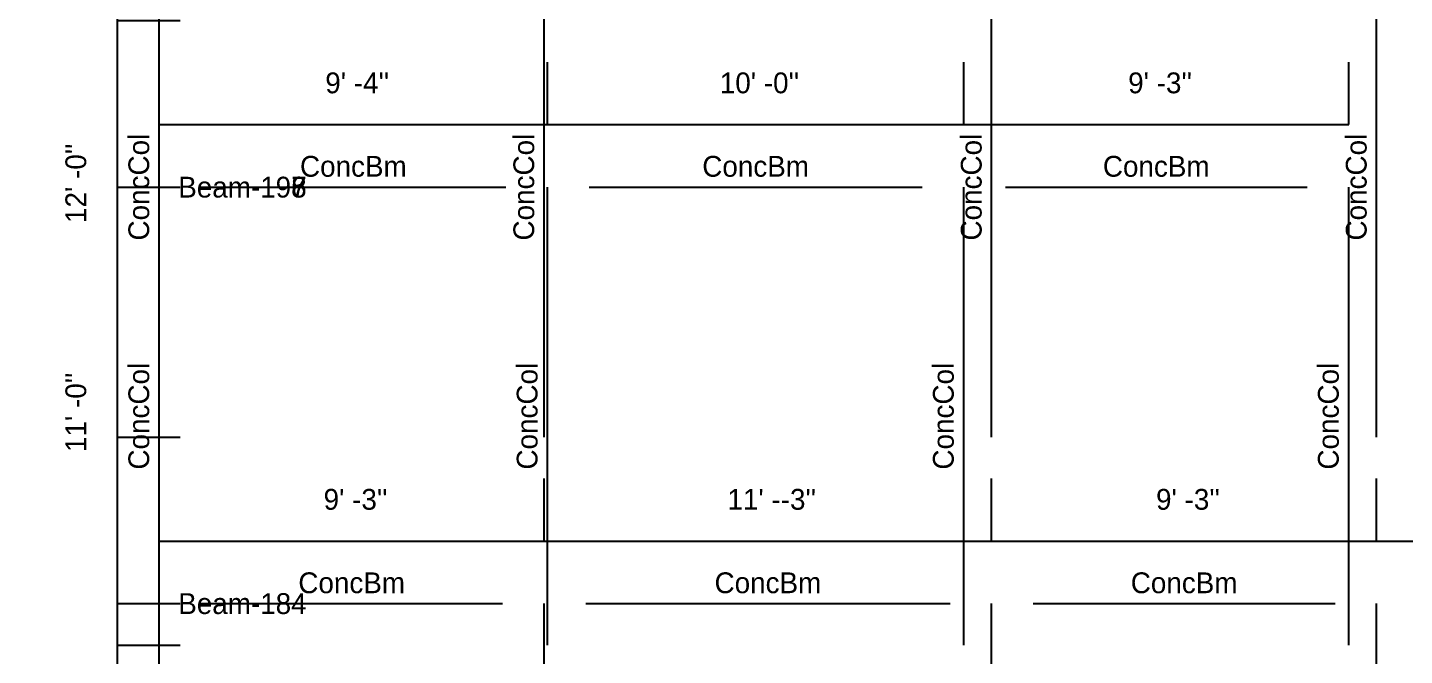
# Model space of a CAD drawing. Extents: x -38 to 2998, y -195 to 11529.
# Drawn here: x -38 to 359, y 6705.1 to 6886 of the extents above; entities that cross this region are included whole.
import ezdxf
from ezdxf.enums import TextEntityAlignment as Align

# ---------------------------------------------------------------- set-up
doc = ezdxf.new("R2010")
doc.units = 0
doc.header["$MEASUREMENT"] = 0
doc.layers.get('0').update_dxf_attribs({"linetype": 'CONTINUOUS'})
for name, color, linetype in [('CENTERLINES', 7, 'CONTINUOUS'), ('DIMENSIONS', 4, 'CONTINUOUS'), ('TEXT', 5, 'CONTINUOUS')]:
    doc.layers.add(name, color=color, linetype=linetype)
doc.dimstyles.get("Standard").update_dxf_attribs({"dimtxt": 0.18, "dimasz": 0.18, "dimexe": 0.18, "dimexo": 0.0625, "dimgap": 0.09, "dimtad": 0, "dimtih": 1, "dimtoh": 1, "dimdec": 4, "dimzin": 0, "dimtxsty": 'STANDARD', "dimcen": 0.09, "dimazin": 3, "dimtfac": 1, "dimtdec": 4, "dimtofl": 0, "dimtmove": 0, "dimatfit": 3, "dimtolj": 1, "dimtzin": 0})

# ---------------------------------------------------------------- blocks, each defined once
blk = doc.blocks.new('*D3701')
at = {"color": 1, "linetype": 'BYBLOCK'}
for points in [[(-8.29, 6716.29), (-7.23, 6715.23), (-16.77, 6724.77), (-15.71, 6723.71)], [(-8.29, 6572.29), (-7.23, 6571.23), (-16.77, 6580.77), (-15.71, 6579.71)]]:
    blk.add_solid(points, dxfattribs=at)
at = {"layer": 'DIMENSIONS', "color": 9, "linetype": 'BYBLOCK'}
for p, q in [((-12, 6720), (6, 6720)), ((-12, 6576), (6, 6576))]:
    blk.add_line(p, q, dxfattribs=at)
at = {"layer": 'DIMENSIONS', "color": 0, "linetype": 'BYBLOCK'}
blk.add_line((-12, 6576), (-12, 6720), dxfattribs=at)
at = {"layer": 'DIMENSIONS', "color": 0, "linetype": 'BYBLOCK', "insert": (-24, 6648), "char_height": 6, "attachment_point": 5, "rotation": 90}
blk.add_mtext("\\A1; 12' -0''", dxfattribs=at)
blk = doc.blocks.new('*D3702')
at = {"color": 1, "linetype": 'BYBLOCK'}
for points in [[(4.77, 6742.77), (3.71, 6741.71), (-3.71, 6734.29), (-4.77, 6733.23)], [(115.77, 6742.77), (114.71, 6741.71), (107.29, 6734.29), (106.23, 6733.23)]]:
    blk.add_solid(points, dxfattribs=at)
at = {"layer": 'DIMENSIONS', "color": 9, "linetype": 'BYBLOCK'}
for p, q in [((0, 6738), (0, 6756)), ((111, 6738), (111, 6756))]:
    blk.add_line(p, q, dxfattribs=at)
at = {"layer": 'DIMENSIONS', "color": 0, "linetype": 'BYBLOCK'}
blk.add_line((0, 6738), (111, 6738), dxfattribs=at)
at = {"layer": 'DIMENSIONS', "color": 0, "linetype": 'BYBLOCK', "insert": (55.5, 6750), "char_height": 6, "attachment_point": 5}
blk.add_mtext("\\A1; 9' -3''", dxfattribs=at)
blk = doc.blocks.new('*D3703')
at = {"color": 1, "linetype": 'BYBLOCK'}
for points in [[(115.77, 6742.77), (114.71, 6741.71), (107.29, 6734.29), (106.23, 6733.23)], [(244.77, 6742.77), (243.71, 6741.71), (236.29, 6734.29), (235.23, 6733.23)]]:
    blk.add_solid(points, dxfattribs=at)
at = {"layer": 'DIMENSIONS', "color": 9, "linetype": 'BYBLOCK'}
for p, q in [((111, 6738), (111, 6756)), ((240, 6738), (240, 6756))]:
    blk.add_line(p, q, dxfattribs=at)
at = {"layer": 'DIMENSIONS', "color": 0, "linetype": 'BYBLOCK'}
blk.add_line((111, 6738), (240, 6738), dxfattribs=at)
at = {"layer": 'DIMENSIONS', "color": 0, "linetype": 'BYBLOCK', "insert": (175.5, 6750), "char_height": 6, "attachment_point": 5}
blk.add_mtext("\\A1; 11' --3''", dxfattribs=at)
blk = doc.blocks.new('*D3704')
at = {"color": 1, "linetype": 'BYBLOCK'}
for points in [[(244.77, 6742.77), (243.71, 6741.71), (236.29, 6734.29), (235.23, 6733.23)], [(355.77, 6742.77), (354.71, 6741.71), (347.29, 6734.29), (346.23, 6733.23)]]:
    blk.add_solid(points, dxfattribs=at)
at = {"layer": 'DIMENSIONS', "color": 9, "linetype": 'BYBLOCK'}
for p, q in [((240, 6738), (240, 6756)), ((351, 6738), (351, 6756))]:
    blk.add_line(p, q, dxfattribs=at)
at = {"layer": 'DIMENSIONS', "color": 0, "linetype": 'BYBLOCK'}
blk.add_line((240, 6738), (351, 6738), dxfattribs=at)
at = {"layer": 'DIMENSIONS', "color": 0, "linetype": 'BYBLOCK', "insert": (295.5, 6750), "char_height": 6, "attachment_point": 5}
blk.add_mtext("\\A1; 9' -3''", dxfattribs=at)
blk = doc.blocks.new('*D3705')
at = {"color": 1, "linetype": 'BYBLOCK'}
for points in [[(355.77, 6742.77), (354.71, 6741.71), (347.29, 6734.29), (346.23, 6733.23)], [(577.77, 6742.77), (576.71, 6741.71), (569.29, 6734.29), (568.23, 6733.23)]]:
    blk.add_solid(points, dxfattribs=at)
at = {"layer": 'DIMENSIONS', "color": 9, "linetype": 'BYBLOCK'}
for p, q in [((351, 6738), (351, 6756)), ((573, 6738), (573, 6756))]:
    blk.add_line(p, q, dxfattribs=at)
at = {"layer": 'DIMENSIONS', "color": 0, "linetype": 'BYBLOCK'}
blk.add_line((351, 6738), (573, 6738), dxfattribs=at)
at = {"layer": 'DIMENSIONS', "color": 0, "linetype": 'BYBLOCK', "insert": (462, 6750), "char_height": 6, "attachment_point": 5}
blk.add_mtext("\\A1; 18' -6''", dxfattribs=at)
blk = doc.blocks.new('*D3717')
at = {"color": 1, "linetype": 'BYBLOCK'}
for points in [[(-8.29, 6908.29), (-7.23, 6907.23), (-16.77, 6916.77), (-15.71, 6915.71)], [(-8.29, 6764.29), (-7.23, 6763.23), (-16.77, 6772.77), (-15.71, 6771.71)]]:
    blk.add_solid(points, dxfattribs=at)
at = {"layer": 'DIMENSIONS', "color": 9, "linetype": 'BYBLOCK'}
for p, q in [((-12, 6912), (6, 6912)), ((-12, 6768), (6, 6768))]:
    blk.add_line(p, q, dxfattribs=at)
at = {"layer": 'DIMENSIONS', "color": 0, "linetype": 'BYBLOCK'}
blk.add_line((-12, 6768), (-12, 6912), dxfattribs=at)
at = {"layer": 'DIMENSIONS', "color": 0, "linetype": 'BYBLOCK', "insert": (-24, 6840), "char_height": 6, "attachment_point": 5, "rotation": 90}
blk.add_mtext("\\A1; 12' -0''", dxfattribs=at)
blk = doc.blocks.new('*D4195')
at = {"color": 1, "linetype": 'BYBLOCK'}
for points in [[(-8.29, 6836.29), (-7.23, 6835.23), (-16.77, 6844.77), (-15.71, 6843.71)], [(-8.29, 6704.29), (-7.23, 6703.23), (-16.77, 6712.77), (-15.71, 6711.71)]]:
    blk.add_solid(points, dxfattribs=at)
at = {"layer": 'DIMENSIONS', "color": 9, "linetype": 'BYBLOCK'}
for p, q in [((-12, 6840), (6, 6840)), ((-12, 6708), (6, 6708))]:
    blk.add_line(p, q, dxfattribs=at)
at = {"layer": 'DIMENSIONS', "color": 0, "linetype": 'BYBLOCK'}
blk.add_line((-12, 6708), (-12, 6840), dxfattribs=at)
at = {"layer": 'DIMENSIONS', "color": 0, "linetype": 'BYBLOCK', "insert": (-24, 6774), "char_height": 6, "attachment_point": 5, "rotation": 90}
blk.add_mtext("\\A1; 11' -0''", dxfattribs=at)
blk = doc.blocks.new('*D4196')
at = {"color": 1, "linetype": 'BYBLOCK'}
for points in [[(4.77, 6862.77), (3.71, 6861.71), (-3.71, 6854.29), (-4.77, 6853.23)], [(116.73, 6862.77), (115.67, 6861.71), (108.25, 6854.29), (107.19, 6853.23)]]:
    blk.add_solid(points, dxfattribs=at)
at = {"layer": 'DIMENSIONS', "color": 9, "linetype": 'BYBLOCK'}
for p, q in [((0, 6858), (0, 6876)), ((111.96, 6858), (111.96, 6876))]:
    blk.add_line(p, q, dxfattribs=at)
at = {"layer": 'DIMENSIONS', "color": 0, "linetype": 'BYBLOCK'}
blk.add_line((0, 6858), (111.96, 6858), dxfattribs=at)
at = {"layer": 'DIMENSIONS', "color": 0, "linetype": 'BYBLOCK', "insert": (55.98, 6870), "char_height": 6, "attachment_point": 5}
blk.add_mtext("\\A1; 9' -4''", dxfattribs=at)
blk = doc.blocks.new('*D4197')
at = {"color": 1, "linetype": 'BYBLOCK'}
for points in [[(116.73, 6862.77), (115.67, 6861.71), (108.25, 6854.29), (107.19, 6853.23)], [(236.73, 6862.77), (235.67, 6861.71), (228.25, 6854.29), (227.19, 6853.23)]]:
    blk.add_solid(points, dxfattribs=at)
at = {"layer": 'DIMENSIONS', "color": 9, "linetype": 'BYBLOCK'}
for p, q in [((111.96, 6858), (111.96, 6876)), ((231.96, 6858), (231.96, 6876))]:
    blk.add_line(p, q, dxfattribs=at)
at = {"layer": 'DIMENSIONS', "color": 0, "linetype": 'BYBLOCK'}
blk.add_line((111.96, 6858), (231.96, 6858), dxfattribs=at)
at = {"layer": 'DIMENSIONS', "color": 0, "linetype": 'BYBLOCK', "insert": (171.96, 6870), "char_height": 6, "attachment_point": 5}
blk.add_mtext("\\A1; 10' -0''", dxfattribs=at)
blk = doc.blocks.new('*D4198')
at = {"color": 1, "linetype": 'BYBLOCK'}
for points in [[(236.73, 6862.77), (235.67, 6861.71), (228.25, 6854.29), (227.19, 6853.23)], [(347.73, 6862.77), (346.67, 6861.71), (339.25, 6854.29), (338.19, 6853.23)]]:
    blk.add_solid(points, dxfattribs=at)
at = {"layer": 'DIMENSIONS', "color": 9, "linetype": 'BYBLOCK'}
for p, q in [((231.96, 6858), (231.96, 6876)), ((342.96, 6858), (342.96, 6876))]:
    blk.add_line(p, q, dxfattribs=at)
at = {"layer": 'DIMENSIONS', "color": 0, "linetype": 'BYBLOCK'}
blk.add_line((231.96, 6858), (342.96, 6858), dxfattribs=at)
at = {"layer": 'DIMENSIONS', "color": 0, "linetype": 'BYBLOCK', "insert": (287.46, 6870), "char_height": 6, "attachment_point": 5}
blk.add_mtext("\\A1; 9' -3''", dxfattribs=at)
blk = doc.blocks.new('*D4199')
at = {"color": 1, "linetype": 'BYBLOCK'}
for points in [[(-8.29, 7016.29), (-7.23, 7015.23), (-16.77, 7024.77), (-15.71, 7023.71)], [(-8.29, 6884.29), (-7.23, 6883.23), (-16.77, 6892.77), (-15.71, 6891.71)]]:
    blk.add_solid(points, dxfattribs=at)
at = {"layer": 'DIMENSIONS', "color": 9, "linetype": 'BYBLOCK'}
for p, q in [((-12, 7020), (6, 7020)), ((-12, 6888), (6, 6888))]:
    blk.add_line(p, q, dxfattribs=at)
at = {"layer": 'DIMENSIONS', "color": 0, "linetype": 'BYBLOCK'}
blk.add_line((-12, 6888), (-12, 7020), dxfattribs=at)
at = {"layer": 'DIMENSIONS', "color": 0, "linetype": 'BYBLOCK', "insert": (-24, 6954), "char_height": 6, "attachment_point": 5, "rotation": 90}
blk.add_mtext("\\A1; 11' -0''", dxfattribs=at)
blk = doc.blocks.new('*D4665')
at = {"color": 1, "linetype": 'BYBLOCK'}
for points in [[(-8.29, 6836.29), (-7.23, 6835.23), (-16.77, 6844.77), (-15.71, 6843.71)], [(-8.29, 6704.29), (-7.23, 6703.23), (-16.77, 6712.77), (-15.71, 6711.71)]]:
    blk.add_solid(points, dxfattribs=at)
at = {"layer": 'DIMENSIONS', "color": 9, "linetype": 'BYBLOCK'}
for p, q in [((-12, 6840), (6, 6840)), ((-12, 6708), (6, 6708))]:
    blk.add_line(p, q, dxfattribs=at)
at = {"layer": 'DIMENSIONS', "color": 0, "linetype": 'BYBLOCK'}
blk.add_line((-12, 6708), (-12, 6840), dxfattribs=at)
at = {"layer": 'DIMENSIONS', "color": 0, "linetype": 'BYBLOCK', "insert": (-24, 6774), "char_height": 6, "attachment_point": 5, "rotation": 90}
blk.add_mtext("\\A1; 11' -0''", dxfattribs=at)
blk = doc.blocks.new('*D4666')
at = {"color": 1, "linetype": 'BYBLOCK'}
for points in [[(4.77, 6862.77), (3.71, 6861.71), (-3.71, 6854.29), (-4.77, 6853.23)], [(116.73, 6862.77), (115.67, 6861.71), (108.25, 6854.29), (107.19, 6853.23)]]:
    blk.add_solid(points, dxfattribs=at)
at = {"layer": 'DIMENSIONS', "color": 9, "linetype": 'BYBLOCK'}
for p, q in [((0, 6858), (0, 6876)), ((111.96, 6858), (111.96, 6876))]:
    blk.add_line(p, q, dxfattribs=at)
at = {"layer": 'DIMENSIONS', "color": 0, "linetype": 'BYBLOCK'}
blk.add_line((0, 6858), (111.96, 6858), dxfattribs=at)
at = {"layer": 'DIMENSIONS', "color": 0, "linetype": 'BYBLOCK', "insert": (55.98, 6870), "char_height": 6, "attachment_point": 5}
blk.add_mtext("\\A1; 9' -4''", dxfattribs=at)
blk = doc.blocks.new('*D4667')
at = {"color": 1, "linetype": 'BYBLOCK'}
for points in [[(116.73, 6862.77), (115.67, 6861.71), (108.25, 6854.29), (107.19, 6853.23)], [(236.73, 6862.77), (235.67, 6861.71), (228.25, 6854.29), (227.19, 6853.23)]]:
    blk.add_solid(points, dxfattribs=at)
at = {"layer": 'DIMENSIONS', "color": 9, "linetype": 'BYBLOCK'}
for p, q in [((111.96, 6858), (111.96, 6876)), ((231.96, 6858), (231.96, 6876))]:
    blk.add_line(p, q, dxfattribs=at)
at = {"layer": 'DIMENSIONS', "color": 0, "linetype": 'BYBLOCK'}
blk.add_line((111.96, 6858), (231.96, 6858), dxfattribs=at)
at = {"layer": 'DIMENSIONS', "color": 0, "linetype": 'BYBLOCK', "insert": (171.96, 6870), "char_height": 6, "attachment_point": 5}
blk.add_mtext("\\A1; 10' -0''", dxfattribs=at)
blk = doc.blocks.new('*D4668')
at = {"color": 1, "linetype": 'BYBLOCK'}
for points in [[(236.73, 6862.77), (235.67, 6861.71), (228.25, 6854.29), (227.19, 6853.23)], [(347.73, 6862.77), (346.67, 6861.71), (339.25, 6854.29), (338.19, 6853.23)]]:
    blk.add_solid(points, dxfattribs=at)
at = {"layer": 'DIMENSIONS', "color": 9, "linetype": 'BYBLOCK'}
for p, q in [((231.96, 6858), (231.96, 6876)), ((342.96, 6858), (342.96, 6876))]:
    blk.add_line(p, q, dxfattribs=at)
at = {"layer": 'DIMENSIONS', "color": 0, "linetype": 'BYBLOCK'}
blk.add_line((231.96, 6858), (342.96, 6858), dxfattribs=at)
at = {"layer": 'DIMENSIONS', "color": 0, "linetype": 'BYBLOCK', "insert": (287.46, 6870), "char_height": 6, "attachment_point": 5}
blk.add_mtext("\\A1; 9' -3''", dxfattribs=at)
blk = doc.blocks.new('*D4669')
at = {"color": 1, "linetype": 'BYBLOCK'}
for points in [[(-8.29, 7016.29), (-7.23, 7015.23), (-16.77, 7024.77), (-15.71, 7023.71)], [(-8.29, 6884.29), (-7.23, 6883.23), (-16.77, 6892.77), (-15.71, 6891.71)]]:
    blk.add_solid(points, dxfattribs=at)
at = {"layer": 'DIMENSIONS', "color": 9, "linetype": 'BYBLOCK'}
for p, q in [((-12, 7020), (6, 7020)), ((-12, 6888), (6, 6888))]:
    blk.add_line(p, q, dxfattribs=at)
at = {"layer": 'DIMENSIONS', "color": 0, "linetype": 'BYBLOCK'}
blk.add_line((-12, 6888), (-12, 7020), dxfattribs=at)
at = {"layer": 'DIMENSIONS', "color": 0, "linetype": 'BYBLOCK', "insert": (-24, 6954), "char_height": 6, "attachment_point": 5, "rotation": 90}
blk.add_mtext("\\A1; 11' -0''", dxfattribs=at)
blk = doc.blocks.new('*D5135')
at = {"color": 1, "linetype": 'BYBLOCK'}
for points in [[(-8.29, 6836.29), (-7.23, 6835.23), (-16.77, 6844.77), (-15.71, 6843.71)], [(-8.29, 6704.29), (-7.23, 6703.23), (-16.77, 6712.77), (-15.71, 6711.71)]]:
    blk.add_solid(points, dxfattribs=at)
at = {"layer": 'DIMENSIONS', "color": 9, "linetype": 'BYBLOCK'}
for p, q in [((-12, 6840), (6, 6840)), ((-12, 6708), (6, 6708))]:
    blk.add_line(p, q, dxfattribs=at)
at = {"layer": 'DIMENSIONS', "color": 0, "linetype": 'BYBLOCK'}
blk.add_line((-12, 6708), (-12, 6840), dxfattribs=at)
at = {"layer": 'DIMENSIONS', "color": 0, "linetype": 'BYBLOCK', "insert": (-24, 6774), "char_height": 6, "attachment_point": 5, "rotation": 90}
blk.add_mtext("\\A1; 11' -0''", dxfattribs=at)
blk = doc.blocks.new('*D5136')
at = {"color": 1, "linetype": 'BYBLOCK'}
for points in [[(4.77, 6862.77), (3.71, 6861.71), (-3.71, 6854.29), (-4.77, 6853.23)], [(116.73, 6862.77), (115.67, 6861.71), (108.25, 6854.29), (107.19, 6853.23)]]:
    blk.add_solid(points, dxfattribs=at)
at = {"layer": 'DIMENSIONS', "color": 9, "linetype": 'BYBLOCK'}
for p, q in [((0, 6858), (0, 6876)), ((111.96, 6858), (111.96, 6876))]:
    blk.add_line(p, q, dxfattribs=at)
at = {"layer": 'DIMENSIONS', "color": 0, "linetype": 'BYBLOCK'}
blk.add_line((0, 6858), (111.96, 6858), dxfattribs=at)
at = {"layer": 'DIMENSIONS', "color": 0, "linetype": 'BYBLOCK', "insert": (55.98, 6870), "char_height": 6, "attachment_point": 5}
blk.add_mtext("\\A1; 9' -4''", dxfattribs=at)
blk = doc.blocks.new('*D5137')
at = {"color": 1, "linetype": 'BYBLOCK'}
for points in [[(116.73, 6862.77), (115.67, 6861.71), (108.25, 6854.29), (107.19, 6853.23)], [(236.73, 6862.77), (235.67, 6861.71), (228.25, 6854.29), (227.19, 6853.23)]]:
    blk.add_solid(points, dxfattribs=at)
at = {"layer": 'DIMENSIONS', "color": 9, "linetype": 'BYBLOCK'}
for p, q in [((111.96, 6858), (111.96, 6876)), ((231.96, 6858), (231.96, 6876))]:
    blk.add_line(p, q, dxfattribs=at)
at = {"layer": 'DIMENSIONS', "color": 0, "linetype": 'BYBLOCK'}
blk.add_line((111.96, 6858), (231.96, 6858), dxfattribs=at)
at = {"layer": 'DIMENSIONS', "color": 0, "linetype": 'BYBLOCK', "insert": (171.96, 6870), "char_height": 6, "attachment_point": 5}
blk.add_mtext("\\A1; 10' -0''", dxfattribs=at)
blk = doc.blocks.new('*D5138')
at = {"color": 1, "linetype": 'BYBLOCK'}
for points in [[(236.73, 6862.77), (235.67, 6861.71), (228.25, 6854.29), (227.19, 6853.23)], [(347.73, 6862.77), (346.67, 6861.71), (339.25, 6854.29), (338.19, 6853.23)]]:
    blk.add_solid(points, dxfattribs=at)
at = {"layer": 'DIMENSIONS', "color": 9, "linetype": 'BYBLOCK'}
for p, q in [((231.96, 6858), (231.96, 6876)), ((342.96, 6858), (342.96, 6876))]:
    blk.add_line(p, q, dxfattribs=at)
at = {"layer": 'DIMENSIONS', "color": 0, "linetype": 'BYBLOCK'}
blk.add_line((231.96, 6858), (342.96, 6858), dxfattribs=at)
at = {"layer": 'DIMENSIONS', "color": 0, "linetype": 'BYBLOCK', "insert": (287.46, 6870), "char_height": 6, "attachment_point": 5}
blk.add_mtext("\\A1; 9' -3''", dxfattribs=at)
blk = doc.blocks.new('*D5139')
at = {"color": 1, "linetype": 'BYBLOCK'}
for points in [[(-8.29, 7016.29), (-7.23, 7015.23), (-16.77, 7024.77), (-15.71, 7023.71)], [(-8.29, 6884.29), (-7.23, 6883.23), (-16.77, 6892.77), (-15.71, 6891.71)]]:
    blk.add_solid(points, dxfattribs=at)
at = {"layer": 'DIMENSIONS', "color": 9, "linetype": 'BYBLOCK'}
for p, q in [((-12, 7020), (6, 7020)), ((-12, 6888), (6, 6888))]:
    blk.add_line(p, q, dxfattribs=at)
at = {"layer": 'DIMENSIONS', "color": 0, "linetype": 'BYBLOCK'}
blk.add_line((-12, 6888), (-12, 7020), dxfattribs=at)
at = {"layer": 'DIMENSIONS', "color": 0, "linetype": 'BYBLOCK', "insert": (-24, 6954), "char_height": 6, "attachment_point": 5, "rotation": 90}
blk.add_mtext("\\A1; 11' -0''", dxfattribs=at)

msp = doc.modelspace()

# ---------------------------------------------------------------- linework, layer by layer
at = {"layer": 'CENTERLINES', "color": 0, "linetype": 'CONTINUOUS'}
for p, q in [((0, 6768), (0, 6912)), ((111, 6768), (111, 6912)), ((240, 6768), (240, 6912)), ((351, 6768), (351, 6912)), ((0, 6708), (0, 6840)), ((0, 6708), (0, 6840)), ((0, 6708), (0, 6840)), ((12, 6840), (99.96, 6840)), ((12, 6840), (99.96, 6840)), ((12, 6840), (99.96, 6840)), ((111.96, 6708), (111.96, 6840)), ((111.96, 6708), (111.96, 6840)), ((111.96, 6708), (111.96, 6840)), ((123.96, 6840), (219.96, 6840)), ((123.96, 6840), (219.96, 6840)), ((123.96, 6840), (219.96, 6840)), ((231.96, 6708), (231.96, 6840)), ((231.96, 6708), (231.96, 6840)), ((231.96, 6708), (231.96, 6840)), ((243.96, 6840), (330.96, 6840)), ((243.96, 6840), (330.96, 6840)), ((243.96, 6840), (330.96, 6840)), ((342.96, 6708), (342.96, 6840)), ((342.96, 6708), (342.96, 6840)), ((342.96, 6708), (342.96, 6840)), ((0, 6576), (0, 6720)), ((12, 6720), (99, 6720)), ((111, 6576), (111, 6720)), ((123, 6720), (228, 6720)), ((240, 6576), (240, 6720)), ((252, 6720), (339, 6720)), ((351, 6576), (351, 6720))]:
    msp.add_line(p, q, dxfattribs=at)

# ---------------------------------------------------------------- texts
at = {"layer": 'TEXT', "color": 0}
for p in [(-6, 6840), (105, 6840), (234, 6840), (345, 6840), (-6, 6774), (-6, 6774), (-6, 6774), (105.96, 6774), (105.96, 6774), (105.96, 6774), (225.96, 6774), (225.96, 6774), (225.96, 6774), (336.96, 6774), (336.96, 6774), (336.96, 6774)]:
    msp.add_text('ConcCol', height=6, rotation=90, dxfattribs=at).set_placement(p, align=Align.MIDDLE)
for s, p in [('ConcBm', (55.98, 6846)), ('ConcBm', (55.98, 6846)), ('ConcBm', (55.98, 6846)), ('ConcBm', (171.96, 6846)), ('ConcBm', (171.96, 6846)), ('ConcBm', (171.96, 6846)), ('ConcBm', (287.46, 6846)), ('ConcBm', (287.46, 6846)), ('ConcBm', (287.46, 6846)), ('Beam-198', (24, 6840)), ('Beam-197', (24, 6840)), ('Beam-196', (24, 6840)), ('ConcBm', (55.5, 6726)), ('ConcBm', (175.5, 6726)), ('ConcBm', (295.5, 6726)), ('Beam-184', (24, 6720))]:
    msp.add_text(s, height=6, dxfattribs=at).set_placement(p, align=Align.MIDDLE)

# ---------------------------------------------------------------- dimensions: what is measured, and where the dimension line sits
at = {"layer": 'DIMENSIONS'}
for base, p1, p2, picture, middle in [((-12, 7020), (-24, 6888), (-24, 7020), '*D4199', (-24, 6954)), ((-12, 7020), (-24, 6888), (-24, 7020), '*D4669', (-24, 6954)), ((-12, 7020), (-24, 6888), (-24, 7020), '*D5139', (-24, 6954)), ((-12, 6912), (-24, 6768), (-24, 6912), '*D3717', (-24, 6840)), ((111.96, 6858), (0, 6846), (111.96, 6846), '*D4196', (55.98, 6846)), ((111.96, 6858), (0, 6846), (111.96, 6846), '*D4666', (55.98, 6846)), ((111.96, 6858), (0, 6846), (111.96, 6846), '*D5136', (55.98, 6846)), ((231.96, 6858), (111.96, 6846), (231.96, 6846), '*D4197', (171.96, 6846)), ((231.96, 6858), (111.96, 6846), (231.96, 6846), '*D4667', (171.96, 6846)), ((231.96, 6858), (111.96, 6846), (231.96, 6846), '*D5137', (171.96, 6846)), ((342.96, 6858), (231.96, 6846), (342.96, 6846), '*D4198', (287.46, 6846)), ((342.96, 6858), (231.96, 6846), (342.96, 6846), '*D4668', (287.46, 6846)), ((342.96, 6858), (231.96, 6846), (342.96, 6846), '*D5138', (287.46, 6846)), ((-12, 6840), (-24, 6708), (-24, 6840), '*D4195', (-24, 6774)), ((-12, 6840), (-24, 6708), (-24, 6840), '*D4665', (-24, 6774)), ((-12, 6840), (-24, 6708), (-24, 6840), '*D5135', (-24, 6774)), ((111, 6738), (0, 6726), (111, 6726), '*D3702', (55.5, 6726)), ((240, 6738), (111, 6726), (240, 6726), '*D3703', (175.5, 6726)), ((351, 6738), (240, 6726), (351, 6726), '*D3704', (295.5, 6726)), ((573, 6738), (351, 6726), (573, 6726), '*D3705', (462, 6726)), ((-12, 6720), (-24, 6576), (-24, 6720), '*D3701', (-24, 6648))]:
    dim = msp.add_linear_dim(base=base, p1=p1, p2=p2, dimstyle='STANDARD', dxfattribs=at)
    dim.commit()
    dim.dimension.update_dxf_attribs({"geometry": picture, "text_midpoint": middle})

doc.saveas('drawing.dxf')
